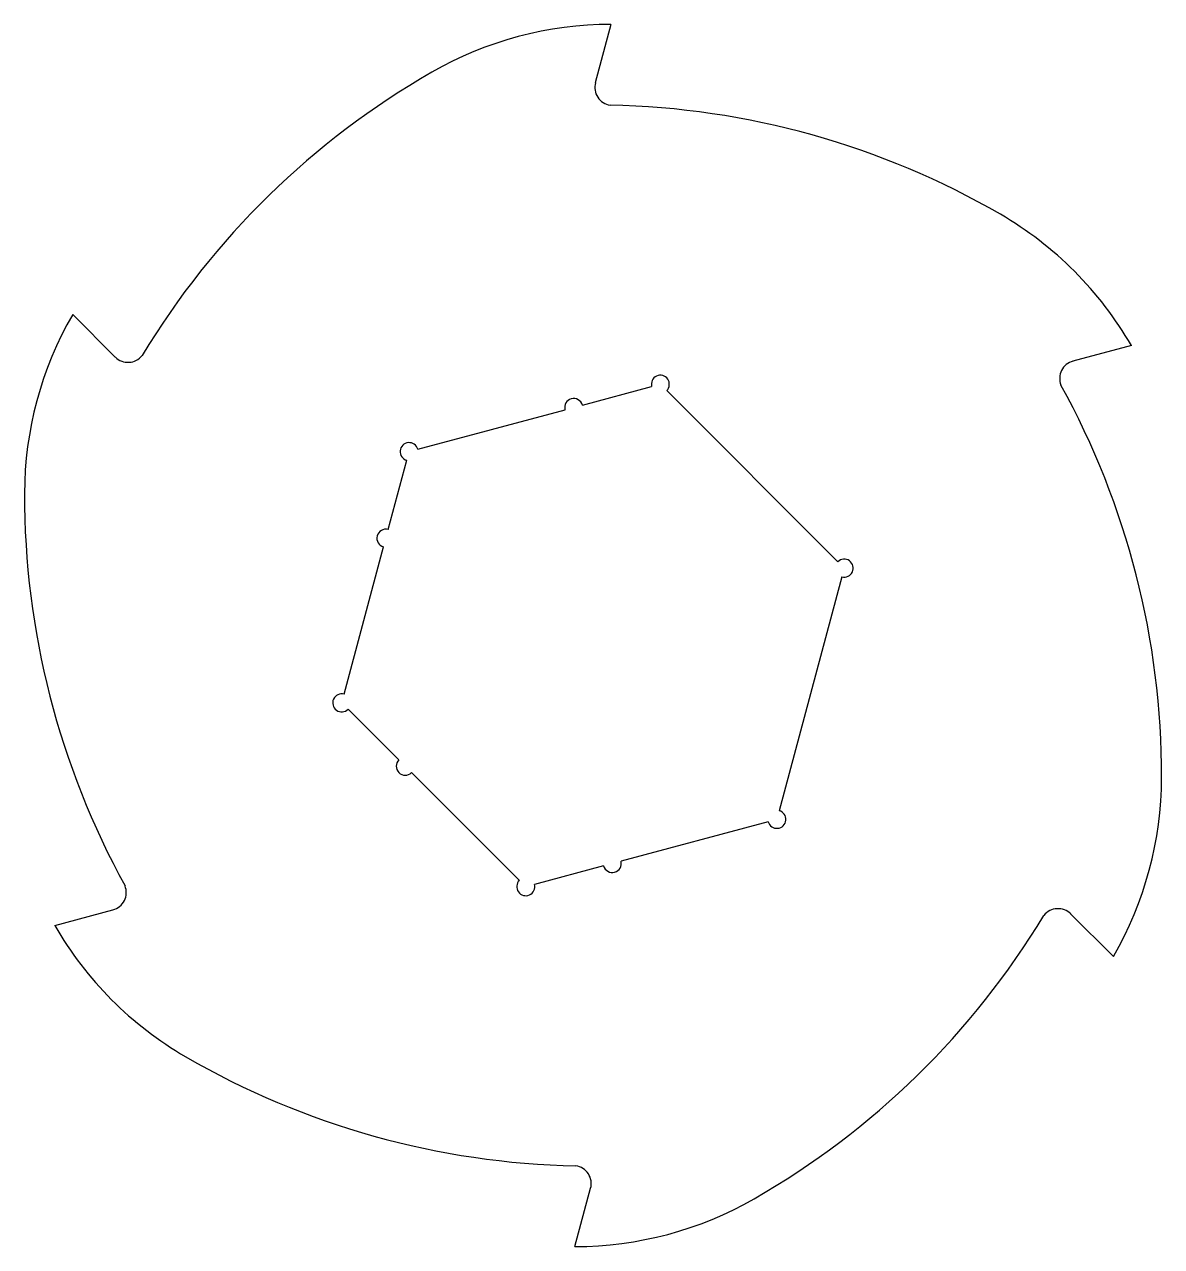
# Model space of a CAD drawing. Extents: x 311 to 438, y 291 to 426.
import ezdxf

# ---------------------------------------------------------------- set-up
doc = ezdxf.new("R2010")
doc.units = 0
doc.linetypes.add('SLD-CONTINUA', pattern=[0])
doc.layers.get('0').update_dxf_attribs({"linetype": 'CONTINUOUS'})

msp = doc.modelspace()

# ---------------------------------------------------------------- linework, layer by layer
at = {"color": 7, "linetype": 'SLD-CONTINUA'}
for p, q in [((376.35, 426.48), (374.61, 420)), ((316.5, 394.23), (321.24, 389.49)), ((434.21, 390.77), (427.72, 389.03)), ((373.17, 384.14), (380.87, 386.2)), ((382.55, 385.75), (401.58, 366.71)), ((354.86, 379.23), (371.24, 383.62)), ((351.58, 370.3), (353.64, 378.01)), ((346.67, 352), (351.06, 368.37)), ((402.03, 365.04), (395.06, 339.03)), ((352.76, 344.69), (347.12, 350.33)), ((366.16, 331.29), (354.17, 343.27)), ((393.84, 337.81), (377.47, 333.42)), ((375.53, 332.9), (367.83, 330.84)), ((314.5, 326.27), (320.98, 328.01)), ((432.21, 322.81), (427.46, 327.55)), ((372.35, 290.56), (374.09, 297.04))]:
    msp.add_line(p, q, dxfattribs=at)
for centre, radius, start, end in [((376.35, 386.48), 40, 90, 119.8795), ((401.26, 343.13), 90, 119.8795, 148.8717), ((376.55, 419.48), 2, 165, 261.4378), ((374.48, 327.52), 90, 59.8795, 88.8717), ((399.57, 370.77), 40, 30, 59.8795), ((351.14, 374.23), 40, 150, 179.8795), ((322.66, 390.9), 2, 225, 321.4378), ((428.24, 387.1), 2, 105, 201.4378), ((381.84, 386.46), 1, 315, 195), ((347.57, 342.91), 90, 359.8795, 28.8717), ((372.2, 383.88), 1, 15, 195), ((353.9, 378.97), 1, 15, 255), ((401.14, 374.13), 90, 179.8795, 208.8717), ((351.32, 369.34), 1, 75, 255), ((402.29, 366.01), 1, 255, 135), ((346.41, 351.03), 1, 75, 315), ((353.47, 343.98), 1, 135, 315), ((397.57, 342.81), 40, 330, 359.8795), ((394.8, 338.07), 1, 195, 75), ((376.5, 333.16), 1, 195, 15), ((320.46, 329.94), 2, 285, 21.4378), ((366.87, 330.58), 1, 135, 15), ((426.05, 326.14), 2, 45, 141.4378), ((349.14, 346.27), 40, 210, 239.8795), ((347.44, 373.91), 90, 299.8795, 328.8717), ((374.23, 389.52), 90, 239.8795, 268.8717), ((372.16, 297.56), 2, 345, 81.4378), ((372.35, 330.56), 40, 270, 299.8795)]:
    msp.add_arc(centre, radius, start, end, dxfattribs=at)

doc.saveas('drawing.dxf')
